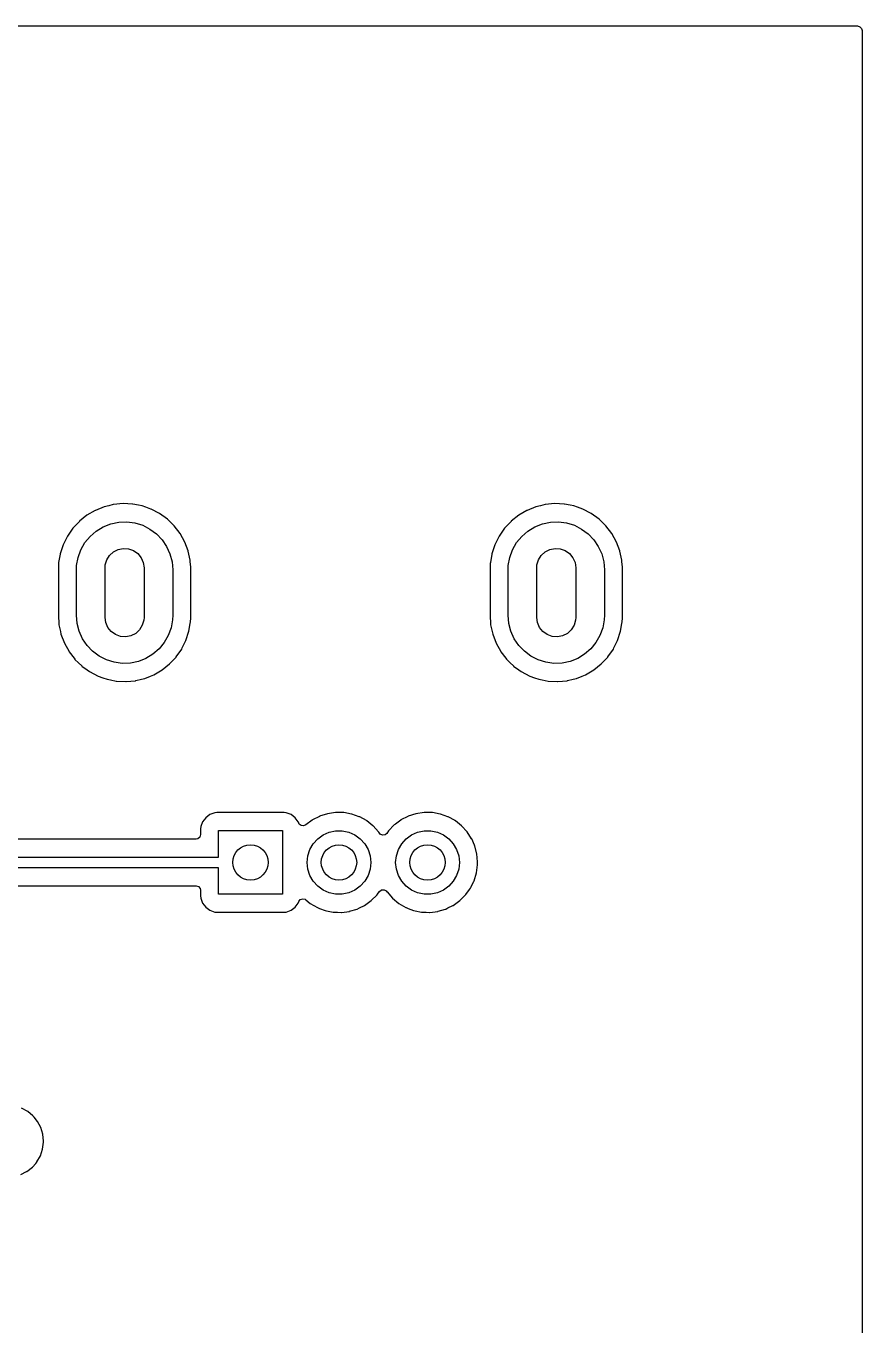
# Model space of a CAD drawing. Extents: x 87 to 209, y -135 to -60.
# Drawn here: x 185.18 to 208.79, y -96.76 to -60.05 of the extents above; entities that cross this region are included whole.
import ezdxf

# ---------------------------------------------------------------- set-up
doc = ezdxf.new("R2010")
doc.units = 0
doc.layers.add('BLACK', color=7, linetype='CONTINUOUS')

msp = doc.modelspace()

# ---------------------------------------------------------------- linework, layer by layer
at = {"layer": 'BLACK', "linetype": 'CONTINUOUS'}
for p, q in [((86.7405, -60.0513), (208.661, -60.0513)), ((208.661, -60.0513), (208.73, -60.0713)), ((208.73, -60.0713), (208.776, -60.125)), ((208.776, -60.125), (208.787, -60.1773)), ((208.787, -60.1773), (208.787, -135.108)), ((187.133, -73.7318), (186.899, -73.8688)), ((187.137, -73.7301), (187.133, -73.7318)), ((187.38, -73.6317), (187.137, -73.7301)), ((187.384, -73.63), (187.38, -73.6317)), ((187.38, -73.6317), (187.38, -73.6317)), ((187.513, -73.5984), (187.384, -73.63)), ((187.643, -73.5666), (187.513, -73.5984)), ((187.648, -73.5655), (187.643, -73.5666)), ((187.643, -73.5666), (187.643, -73.5666)), ((187.917, -73.5398), (187.648, -73.5655)), ((187.922, -73.54), (187.917, -73.5398)), ((188.184, -73.553), (187.922, -73.54)), ((187.922, -73.54), (187.922, -73.54)), ((188.188, -73.5533), (188.184, -73.553)), ((188.184, -73.553), (188.184, -73.553)), ((188.193, -73.5541), (188.188, -73.5533)), ((188.356, -73.5864), (188.193, -73.5541)), ((188.193, -73.5541), (188.193, -73.5541)), ((188.454, -73.6057), (188.356, -73.5864)), ((188.564, -73.6445), (188.454, -73.6057)), ((188.706, -73.6945), (188.564, -73.6445)), ((188.71, -73.696), (188.706, -73.6945)), ((188.706, -73.6945), (188.706, -73.6945)), ((188.95, -73.8223), (188.71, -73.696)), ((199.325, -73.7318), (199.091, -73.8688)), ((199.329, -73.7301), (199.325, -73.7318)), ((199.572, -73.6317), (199.329, -73.7301)), ((199.576, -73.63), (199.572, -73.6317)), ((199.572, -73.6317), (199.572, -73.6317)), ((199.705, -73.5984), (199.576, -73.63)), ((199.835, -73.5666), (199.705, -73.5984)), ((199.84, -73.5655), (199.835, -73.5666)), ((199.835, -73.5666), (199.835, -73.5666)), ((200.109, -73.5398), (199.84, -73.5655)), ((200.114, -73.54), (200.109, -73.5398)), ((200.376, -73.553), (200.114, -73.54)), ((200.114, -73.54), (200.114, -73.54)), ((200.38, -73.5533), (200.376, -73.553)), ((200.376, -73.553), (200.376, -73.553)), ((200.385, -73.5541), (200.38, -73.5533)), ((200.548, -73.5864), (200.385, -73.5541)), ((200.385, -73.5541), (200.385, -73.5541)), ((200.646, -73.6057), (200.548, -73.5864)), ((200.756, -73.6445), (200.646, -73.6057)), ((200.898, -73.6945), (200.756, -73.6445)), ((200.902, -73.696), (200.898, -73.6945)), ((200.898, -73.6945), (200.898, -73.6945)), ((201.142, -73.8223), (200.902, -73.696)), ((186.684, -74.0415), (186.559, -74.175)), ((186.687, -74.0382), (186.684, -74.0415)), ((186.899, -73.8688), (186.687, -74.0382)), ((187.355, -74.1946), (187.569, -74.1102)), ((187.569, -74.1102), (187.794, -74.0629)), ((187.794, -74.0629), (188.024, -74.0543)), ((188.024, -74.0543), (188.252, -74.0845)), ((188.252, -74.0845), (188.472, -74.1527)), ((188.472, -74.1527), (188.677, -74.2569)), ((189.169, -73.9818), (188.95, -73.8223)), ((189.363, -74.1714), (189.169, -73.9818)), ((198.876, -74.0415), (198.751, -74.175)), ((198.879, -74.0382), (198.876, -74.0415)), ((199.091, -73.8688), (198.879, -74.0382)), ((199.547, -74.1946), (199.761, -74.1102)), ((199.761, -74.1102), (199.986, -74.0629)), ((199.986, -74.0629), (200.216, -74.0543)), ((200.216, -74.0543), (200.444, -74.0845)), ((200.444, -74.0845), (200.664, -74.1527)), ((200.664, -74.1527), (200.869, -74.2569)), ((201.361, -73.9818), (201.142, -73.8223)), ((201.555, -74.1714), (201.361, -73.9818)), ((186.345, -74.4632), (186.263, -74.6283)), ((186.347, -74.4591), (186.345, -74.4632)), ((186.345, -74.4632), (186.345, -74.4632)), ((186.502, -74.2363), (186.347, -74.4591)), ((186.559, -74.175), (186.502, -74.2363)), ((186.839, -74.6425), (186.985, -74.4647)), ((186.985, -74.4647), (187.159, -74.3139)), ((187.159, -74.3139), (187.355, -74.1946)), ((188.677, -74.2569), (188.861, -74.3942)), ((188.861, -74.3942), (189.02, -74.5606)), ((189.528, -74.3869), (189.363, -74.1714)), ((189.659, -74.624), (189.528, -74.3869)), ((198.537, -74.4632), (198.455, -74.6283)), ((198.539, -74.4591), (198.537, -74.4632)), ((198.537, -74.4632), (198.537, -74.4632)), ((198.694, -74.2363), (198.539, -74.4591)), ((198.751, -74.175), (198.694, -74.2363)), ((199.031, -74.6425), (199.177, -74.4647)), ((199.177, -74.4647), (199.351, -74.3139)), ((199.351, -74.3139), (199.547, -74.1946)), ((200.869, -74.2569), (201.053, -74.3942)), ((201.053, -74.3942), (201.212, -74.5606)), ((201.72, -74.3869), (201.555, -74.1714)), ((201.851, -74.624), (201.72, -74.3869)), ((186.227, -74.7019), (186.142, -74.9596)), ((186.263, -74.6283), (186.227, -74.7019)), ((186.647, -75.0585), (186.725, -74.8423)), ((186.725, -74.8423), (186.839, -74.6425)), ((187.646, -74.9012), (187.779, -74.8334)), ((187.779, -74.8334), (187.925, -74.8039)), ((187.925, -74.8039), (188.074, -74.8148)), ((188.074, -74.8148), (188.215, -74.8654)), ((188.215, -74.8654), (188.337, -74.9519)), ((189.02, -74.5606), (189.148, -74.7514)), ((189.148, -74.7514), (189.243, -74.9611)), ((189.755, -74.8776), (189.659, -74.624)), ((189.756, -74.882), (189.755, -74.8776)), ((189.813, -75.1379), (189.756, -74.882)), ((189.756, -74.882), (189.756, -74.882)), ((198.419, -74.7019), (198.334, -74.9596)), ((198.455, -74.6283), (198.419, -74.7019)), ((198.839, -75.0585), (198.917, -74.8423)), ((198.917, -74.8423), (199.031, -74.6425)), ((199.838, -74.9012), (199.971, -74.8334)), ((199.971, -74.8334), (200.117, -74.8039)), ((200.117, -74.8039), (200.266, -74.8148)), ((200.266, -74.8148), (200.407, -74.8654)), ((200.407, -74.8654), (200.529, -74.9519)), ((201.212, -74.5606), (201.34, -74.7514)), ((201.34, -74.7514), (201.435, -74.9611)), ((201.947, -74.8776), (201.851, -74.624)), ((201.948, -74.882), (201.947, -74.8776)), ((202.005, -75.1379), (201.948, -74.882)), ((201.948, -74.882), (201.948, -74.882)), ((186.096, -75.2267), (186.091, -75.3124)), ((186.099, -75.2066), (186.096, -75.2267)), ((186.141, -74.9641), (186.099, -75.2066)), ((186.142, -74.9596), (186.141, -74.9641)), ((186.141, -74.9641), (186.141, -74.9641)), ((186.606, -75.2848), (186.647, -75.0585)), ((187.416, -75.2725), (187.458, -75.1291)), ((187.458, -75.1291), (187.536, -75.0022)), ((187.536, -75.0022), (187.646, -74.9012)), ((188.337, -74.9519), (188.43, -75.0679)), ((188.43, -75.0679), (188.49, -75.2049)), ((188.49, -75.2049), (188.51, -75.3528)), ((189.243, -74.9611), (189.301, -75.1837)), ((189.301, -75.1837), (189.32, -75.4128)), ((189.814, -75.1423), (189.813, -75.1379)), ((189.816, -75.175), (189.814, -75.1423)), ((189.828, -75.3377), (189.816, -75.175)), ((198.288, -75.2267), (198.284, -75.3124)), ((198.291, -75.2066), (198.288, -75.2267)), ((198.333, -74.9641), (198.291, -75.2066)), ((198.334, -74.9596), (198.333, -74.9641)), ((198.333, -74.9641), (198.333, -74.9641)), ((198.798, -75.2848), (198.839, -75.0585)), ((199.608, -75.2725), (199.65, -75.1291)), ((199.65, -75.1291), (199.728, -75.0022)), ((199.728, -75.0022), (199.838, -74.9012)), ((200.529, -74.9519), (200.622, -75.0679)), ((200.622, -75.0679), (200.682, -75.2049)), ((200.682, -75.2049), (200.702, -75.3528)), ((201.435, -74.9611), (201.493, -75.1837)), ((201.493, -75.1837), (201.512, -75.4128)), ((202.006, -75.1423), (202.005, -75.1379)), ((202.008, -75.175), (202.006, -75.1423)), ((202.02, -75.3377), (202.008, -75.175)), ((186.091, -75.3124), (186.091, -76.7617)), ((186.6, -75.4128), (186.606, -75.2848)), ((186.6, -76.6928), (186.6, -75.4128)), ((187.41, -75.3528), (187.416, -75.2725)), ((187.41, -76.7528), (187.41, -75.3528)), ((188.51, -75.3528), (188.51, -76.7528)), ((189.32, -75.4128), (189.32, -76.6928)), ((189.828, -75.3439), (189.828, -75.3377)), ((189.828, -76.7932), (189.828, -75.3439)), ((198.284, -75.3124), (198.284, -76.7617)), ((198.792, -75.4128), (198.798, -75.2848)), ((198.792, -76.6928), (198.792, -75.4128)), ((199.602, -75.3528), (199.608, -75.2725)), ((199.602, -76.7528), (199.602, -75.3528)), ((200.702, -75.3528), (200.702, -76.7528)), ((201.512, -75.4128), (201.512, -76.6928)), ((202.02, -75.3439), (202.02, -75.3377)), ((202.02, -76.7932), (202.02, -75.3439)), ((186.619, -76.9219), (186.6, -76.6928)), ((189.32, -76.6928), (189.314, -76.8208)), ((198.811, -76.9219), (198.792, -76.6928)), ((201.512, -76.6928), (201.506, -76.8208)), ((186.091, -76.7617), (186.092, -76.764)), ((186.092, -76.764), (186.1, -76.8723)), ((186.092, -76.764), (186.092, -76.764)), ((186.1, -76.8723), (186.106, -76.9633)), ((186.106, -76.9633), (186.107, -76.9677)), ((186.107, -76.9677), (186.107, -76.9677)), ((186.107, -76.9677), (186.149, -77.1554)), ((186.677, -77.1445), (186.619, -76.9219)), ((187.43, -76.9007), (187.41, -76.7528)), ((187.49, -77.0377), (187.43, -76.9007)), ((187.583, -77.1537), (187.49, -77.0377)), ((188.462, -76.9765), (188.384, -77.1034)), ((188.504, -76.8331), (188.462, -76.9765)), ((188.51, -76.7528), (188.504, -76.8331)), ((189.273, -77.0471), (189.195, -77.2633)), ((189.314, -76.8208), (189.273, -77.0471)), ((189.778, -77.146), (189.815, -76.9293)), ((189.815, -76.9293), (189.824, -76.8827)), ((189.824, -76.8789), (189.825, -76.8626)), ((189.824, -76.8826), (189.824, -76.8789)), ((189.824, -76.8827), (189.824, -76.8826)), ((189.825, -76.8626), (189.828, -76.7948)), ((189.828, -76.7948), (189.828, -76.7932)), ((189.828, -76.7948), (189.828, -76.7948)), ((198.284, -76.7617), (198.284, -76.764)), ((198.284, -76.764), (198.292, -76.8723)), ((198.284, -76.764), (198.284, -76.764)), ((198.292, -76.8723), (198.298, -76.9633)), ((198.298, -76.9633), (198.299, -76.9677)), ((198.299, -76.9677), (198.299, -76.9677)), ((198.299, -76.9677), (198.341, -77.1554)), ((198.869, -77.1445), (198.811, -76.9219)), ((199.622, -76.9007), (199.602, -76.7528)), ((199.682, -77.0377), (199.622, -76.9007)), ((199.775, -77.1537), (199.682, -77.0377)), ((200.654, -76.9765), (200.576, -77.1034)), ((200.696, -76.8331), (200.654, -76.9765)), ((200.702, -76.7528), (200.696, -76.8331)), ((201.465, -77.0471), (201.387, -77.2633)), ((201.506, -76.8208), (201.465, -77.0471)), ((201.97, -77.146), (202.007, -76.9293)), ((202.007, -76.9293), (202.016, -76.8827)), ((202.016, -76.8789), (202.017, -76.8626)), ((202.016, -76.8826), (202.016, -76.8789)), ((202.016, -76.8827), (202.016, -76.8826)), ((202.017, -76.8626), (202.02, -76.7948)), ((202.02, -76.7948), (202.02, -76.7932)), ((202.02, -76.7948), (202.02, -76.7948)), ((186.149, -77.1554), (186.165, -77.228)), ((186.165, -77.228), (186.261, -77.4816)), ((186.772, -77.3542), (186.677, -77.1445)), ((186.9, -77.545), (186.772, -77.3542)), ((187.705, -77.2402), (187.583, -77.1537)), ((187.846, -77.2908), (187.705, -77.2402)), ((187.995, -77.3017), (187.846, -77.2908)), ((188.141, -77.2722), (187.995, -77.3017)), ((188.274, -77.2044), (188.141, -77.2722)), ((188.384, -77.1034), (188.274, -77.2044)), ((189.081, -77.4631), (188.935, -77.6409)), ((189.195, -77.2633), (189.081, -77.4631)), ((189.588, -77.6163), (189.691, -77.4078)), ((189.691, -77.4078), (189.693, -77.4037)), ((189.691, -77.4078), (189.691, -77.4078)), ((189.693, -77.4037), (189.778, -77.146)), ((198.341, -77.1554), (198.357, -77.228)), ((198.357, -77.228), (198.453, -77.4816)), ((198.964, -77.3542), (198.869, -77.1445)), ((199.092, -77.545), (198.964, -77.3542)), ((199.897, -77.2402), (199.775, -77.1537)), ((200.038, -77.2908), (199.897, -77.2402)), ((200.187, -77.3017), (200.038, -77.2908)), ((200.333, -77.2722), (200.187, -77.3017)), ((200.466, -77.2044), (200.333, -77.2722)), ((200.576, -77.1034), (200.466, -77.2044)), ((201.273, -77.4631), (201.127, -77.6409)), ((201.387, -77.2633), (201.273, -77.4631)), ((201.78, -77.6163), (201.883, -77.4078)), ((201.883, -77.4078), (201.885, -77.4037)), ((201.883, -77.4078), (201.883, -77.4078)), ((201.885, -77.4037), (201.97, -77.146)), ((186.261, -77.4816), (186.392, -77.7187)), ((186.392, -77.7187), (186.395, -77.7223)), ((186.395, -77.7223), (186.537, -77.9088)), ((187.059, -77.7114), (186.9, -77.545)), ((187.243, -77.8487), (187.059, -77.7114)), ((188.761, -77.7917), (188.565, -77.911)), ((188.935, -77.6409), (188.761, -77.7917)), ((189.418, -77.8693), (189.573, -77.6465)), ((189.573, -77.6465), (189.588, -77.6163)), ((198.453, -77.4816), (198.584, -77.7187)), ((198.584, -77.7187), (198.587, -77.7223)), ((198.587, -77.7223), (198.729, -77.9088)), ((199.251, -77.7114), (199.092, -77.545)), ((199.435, -77.8487), (199.251, -77.7114)), ((200.953, -77.7917), (200.757, -77.911)), ((201.127, -77.6409), (200.953, -77.7917)), ((201.61, -77.8693), (201.765, -77.6465)), ((201.765, -77.6465), (201.78, -77.6163)), ((186.537, -77.9088), (186.557, -77.9342)), ((186.557, -77.9342), (186.56, -77.9374)), ((186.56, -77.9374), (186.56, -77.9374)), ((186.56, -77.9374), (186.657, -78.0324)), ((186.657, -78.0324), (186.751, -78.1238)), ((186.751, -78.1238), (186.754, -78.1265)), ((186.754, -78.1265), (186.754, -78.1265)), ((186.754, -78.1265), (186.906, -78.2368)), ((187.448, -77.9529), (187.243, -77.8487)), ((187.668, -78.0211), (187.448, -77.9529)), ((187.896, -78.0513), (187.668, -78.0211)), ((188.126, -78.0427), (187.896, -78.0513)), ((188.351, -77.9954), (188.126, -78.0427)), ((188.565, -77.911), (188.351, -77.9954)), ((189.021, -78.2368), (189.233, -78.0674)), ((189.233, -78.0674), (189.333, -77.96)), ((189.333, -77.96), (189.415, -77.8726)), ((189.415, -77.8726), (189.418, -77.8693)), ((189.415, -77.8726), (189.415, -77.8726)), ((198.729, -77.9088), (198.749, -77.9342)), ((198.749, -77.9342), (198.752, -77.9374)), ((198.752, -77.9374), (198.752, -77.9374)), ((198.752, -77.9374), (198.849, -78.0324)), ((198.849, -78.0324), (198.943, -78.1238)), ((198.943, -78.1238), (198.946, -78.1265)), ((198.946, -78.1265), (198.946, -78.1265)), ((198.946, -78.1265), (199.098, -78.2368)), ((199.64, -77.9529), (199.435, -77.8487)), ((199.86, -78.0211), (199.64, -77.9529)), ((200.088, -78.0513), (199.86, -78.0211)), ((200.318, -78.0427), (200.088, -78.0513)), ((200.543, -77.9954), (200.318, -78.0427)), ((200.757, -77.911), (200.543, -77.9954)), ((201.213, -78.2368), (201.425, -78.0674)), ((201.425, -78.0674), (201.525, -77.96)), ((201.525, -77.96), (201.607, -77.8726)), ((201.607, -77.8726), (201.61, -77.8693)), ((201.607, -77.8726), (201.607, -77.8726)), ((186.906, -78.2368), (186.97, -78.2833)), ((186.97, -78.2833), (187.21, -78.4096)), ((187.21, -78.4096), (187.214, -78.4111)), ((187.214, -78.4111), (187.214, -78.4111)), ((187.214, -78.4111), (187.347, -78.458)), ((187.347, -78.458), (187.466, -78.4999)), ((187.466, -78.4999), (187.564, -78.5192)), ((187.564, -78.5192), (187.727, -78.5515)), ((187.727, -78.5515), (187.727, -78.5515)), ((187.727, -78.5515), (187.732, -78.5523)), ((187.732, -78.5523), (187.736, -78.5526)), ((187.736, -78.5526), (187.736, -78.5526)), ((187.736, -78.5526), (187.998, -78.5656)), ((187.998, -78.5656), (187.998, -78.5656)), ((187.998, -78.5656), (188.003, -78.5658)), ((188.003, -78.5658), (188.272, -78.5401)), ((188.272, -78.5401), (188.277, -78.539)), ((188.277, -78.539), (188.437, -78.4999)), ((188.277, -78.539), (188.277, -78.539)), ((188.437, -78.4999), (188.536, -78.4756)), ((188.536, -78.4756), (188.695, -78.4111)), ((188.695, -78.4111), (188.783, -78.3755)), ((188.783, -78.3755), (188.787, -78.3738)), ((188.783, -78.3755), (188.783, -78.3755)), ((188.787, -78.3738), (189.021, -78.2368)), ((199.098, -78.2368), (199.162, -78.2833)), ((199.162, -78.2833), (199.402, -78.4096)), ((199.402, -78.4096), (199.406, -78.4111)), ((199.406, -78.4111), (199.406, -78.4111)), ((199.406, -78.4111), (199.539, -78.458)), ((199.539, -78.458), (199.658, -78.4999)), ((199.658, -78.4999), (199.756, -78.5192)), ((199.756, -78.5192), (199.919, -78.5515)), ((199.919, -78.5515), (199.919, -78.5515)), ((199.919, -78.5515), (199.924, -78.5523)), ((199.924, -78.5523), (199.928, -78.5526)), ((199.928, -78.5526), (199.928, -78.5526)), ((199.928, -78.5526), (200.19, -78.5656)), ((200.19, -78.5656), (200.19, -78.5656)), ((200.19, -78.5656), (200.195, -78.5658)), ((200.195, -78.5658), (200.464, -78.5401)), ((200.464, -78.5401), (200.469, -78.539)), ((200.469, -78.539), (200.629, -78.4999)), ((200.469, -78.539), (200.469, -78.539)), ((200.629, -78.4999), (200.728, -78.4756)), ((200.728, -78.4756), (200.887, -78.4111)), ((200.887, -78.4111), (200.975, -78.3755)), ((200.975, -78.3755), (200.979, -78.3738)), ((200.975, -78.3755), (200.975, -78.3755)), ((200.979, -78.3738), (201.213, -78.2368)), ((190.165, -82.5261), (190.114, -82.6625)), ((190.253, -82.4095), (190.165, -82.5261)), ((190.369, -82.3222), (190.253, -82.4095)), ((190.506, -82.2711), (190.369, -82.3222)), ((190.568, -82.2643), (190.506, -82.2711)), ((192.464, -82.2643), (190.568, -82.2643)), ((192.526, -82.2711), (192.464, -82.2643)), ((192.663, -82.3222), (192.526, -82.2711)), ((192.779, -82.4095), (192.663, -82.3222)), ((192.867, -82.5261), (192.779, -82.4095)), ((192.87, -82.5345), (192.867, -82.5261)), ((192.88, -82.5627), (192.87, -82.5345)), ((192.87, -82.5345), (192.87, -82.5345)), ((192.893, -82.5878), (192.88, -82.5627)), ((192.947, -82.6337), (192.893, -82.5878)), ((193.259, -82.48), (193.078, -82.6159)), ((193.263, -82.4769), (193.259, -82.48)), ((193.259, -82.48), (193.259, -82.48)), ((193.267, -82.4745), (193.263, -82.4769)), ((193.464, -82.3723), (193.267, -82.4745)), ((193.468, -82.3699), (193.464, -82.3723)), ((193.464, -82.3723), (193.464, -82.3723)), ((193.688, -82.298), (193.468, -82.3699)), ((193.917, -82.2629), (193.688, -82.298)), ((193.923, -82.263), (193.917, -82.2629)), ((194.076, -82.2649), (193.923, -82.263)), ((193.923, -82.263), (193.923, -82.263)), ((194.149, -82.2657), (194.076, -82.2649)), ((194.154, -82.2666), (194.149, -82.2657)), ((194.154, -82.2667), (194.154, -82.2666)), ((194.372, -82.3055), (194.154, -82.2667)), ((194.377, -82.3064), (194.372, -82.3055)), ((194.372, -82.3055), (194.372, -82.3055)), ((194.382, -82.3081), (194.377, -82.3064)), ((194.59, -82.382), (194.382, -82.3081)), ((194.382, -82.3081), (194.382, -82.3081)), ((194.595, -82.3837), (194.59, -82.382)), ((194.59, -82.382), (194.59, -82.382)), ((194.6, -82.3862), (194.595, -82.3837)), ((194.794, -82.4931), (194.6, -82.3862)), ((194.6, -82.3862), (194.6, -82.3862)), ((194.798, -82.4956), (194.794, -82.4931)), ((194.794, -82.4931), (194.794, -82.4931)), ((194.802, -82.4988), (194.798, -82.4956)), ((194.976, -82.636), (194.802, -82.4988)), ((194.802, -82.4988), (194.802, -82.4988)), ((195.615, -82.5878), (195.578, -82.6159)), ((195.759, -82.48), (195.615, -82.5878)), ((195.763, -82.4769), (195.759, -82.48)), ((195.759, -82.48), (195.759, -82.48)), ((195.767, -82.4745), (195.763, -82.4769)), ((195.964, -82.3723), (195.767, -82.4745)), ((195.968, -82.3699), (195.964, -82.3723)), ((195.964, -82.3723), (195.964, -82.3723)), ((196.188, -82.298), (195.968, -82.3699)), ((196.417, -82.2629), (196.188, -82.298)), ((196.423, -82.263), (196.417, -82.2629)), ((196.576, -82.2649), (196.423, -82.263)), ((196.423, -82.263), (196.423, -82.263)), ((196.649, -82.2657), (196.576, -82.2649)), ((196.654, -82.2666), (196.649, -82.2657)), ((196.654, -82.2667), (196.654, -82.2666)), ((196.872, -82.3055), (196.654, -82.2667)), ((196.877, -82.3064), (196.872, -82.3055)), ((196.872, -82.3055), (196.872, -82.3055)), ((196.882, -82.3081), (196.877, -82.3064)), ((197.09, -82.382), (196.882, -82.3081)), ((196.882, -82.3081), (196.882, -82.3081)), ((197.095, -82.3837), (197.09, -82.382)), ((197.09, -82.382), (197.09, -82.382)), ((197.1, -82.3862), (197.095, -82.3837)), ((197.294, -82.4931), (197.1, -82.3862)), ((197.1, -82.3862), (197.1, -82.3862)), ((197.298, -82.4956), (197.294, -82.4931)), ((197.294, -82.4931), (197.294, -82.4931)), ((197.302, -82.4988), (197.298, -82.4956)), ((197.476, -82.636), (197.302, -82.4988)), ((197.302, -82.4988), (197.302, -82.4988)), ((190.087, -82.9564), (190.034, -83.0029)), ((190.107, -82.8883), (190.087, -82.9564)), ((190.114, -82.6625), (190.107, -82.7247)), ((190.107, -82.7247), (190.107, -82.8883)), ((190.616, -83.5228), (190.616, -82.7728)), ((190.616, -82.7728), (192.416, -82.7728)), ((192.416, -82.7728), (192.416, -84.5728)), ((193.018, -82.6429), (192.947, -82.6337)), ((193.077, -82.615), (193.018, -82.6429)), ((193.078, -82.6159), (193.077, -82.615)), ((193.414, -83.004), (193.566, -82.8934)), ((193.566, -82.8934), (193.738, -82.8168)), ((193.738, -82.8168), (193.922, -82.7777)), ((193.922, -82.7777), (194.11, -82.7777)), ((194.11, -82.7777), (194.294, -82.8168)), ((194.294, -82.8168), (194.466, -82.8934)), ((194.466, -82.8934), (194.618, -83.004)), ((194.98, -82.6392), (194.976, -82.636)), ((194.976, -82.636), (194.976, -82.636)), ((195.136, -82.8105), (194.98, -82.6392)), ((195.139, -82.8148), (195.136, -82.8105)), ((195.161, -82.8494), (195.139, -82.8148)), ((195.139, -82.8148), (195.139, -82.8148)), ((195.182, -82.8739), (195.161, -82.8494)), ((195.245, -82.9051), (195.182, -82.8739)), ((195.316, -82.897), (195.245, -82.9051)), ((195.371, -82.852), (195.316, -82.897)), ((195.418, -82.7834), (195.371, -82.852)), ((195.578, -82.6159), (195.418, -82.7834)), ((195.914, -83.004), (196.066, -82.8934)), ((196.066, -82.8934), (196.238, -82.8168)), ((196.238, -82.8168), (196.422, -82.7777)), ((196.422, -82.7777), (196.61, -82.7777)), ((196.61, -82.7777), (196.794, -82.8168)), ((196.794, -82.8168), (196.966, -82.8934)), ((196.966, -82.8934), (197.118, -83.004)), ((197.48, -82.6392), (197.476, -82.636)), ((197.476, -82.636), (197.476, -82.636)), ((197.636, -82.8105), (197.48, -82.6392)), ((197.762, -83.0049), (197.636, -82.8105)), ((189.981, -83.0143), (163.607, -83.0143)), ((190.034, -83.0029), (189.981, -83.0143)), ((193.136, -83.4857), (193.194, -83.3067)), ((193.194, -83.3067), (193.288, -83.1438)), ((193.288, -83.1438), (193.414, -83.004)), ((194.618, -83.004), (194.744, -83.1438)), ((194.744, -83.1438), (194.838, -83.3067)), ((194.838, -83.3067), (194.896, -83.4857)), ((195.636, -83.4857), (195.694, -83.3067)), ((195.694, -83.3067), (195.788, -83.1438)), ((195.788, -83.1438), (195.914, -83.004)), ((197.118, -83.004), (197.244, -83.1438)), ((197.244, -83.1438), (197.338, -83.3067)), ((197.338, -83.3067), (197.396, -83.4857)), ((197.764, -83.0097), (197.762, -83.0049)), ((197.841, -83.1875), (197.764, -83.0097)), ((197.764, -83.0097), (197.764, -83.0097)), ((197.854, -83.2173), (197.841, -83.1875)), ((197.855, -83.2223), (197.854, -83.2173)), ((197.861, -83.2441), (197.855, -83.2223)), ((197.855, -83.2223), (197.855, -83.2223)), ((197.91, -83.442), (197.861, -83.2441)), ((163.525, -83.5228), (190.616, -83.5228)), ((193.116, -83.6728), (193.136, -83.4857)), ((193.136, -83.8599), (193.116, -83.6728)), ((194.896, -83.4857), (194.916, -83.6728)), ((194.916, -83.6728), (194.896, -83.8599)), ((195.616, -83.6728), (195.636, -83.4857)), ((195.636, -83.8599), (195.616, -83.6728)), ((197.396, -83.4857), (197.416, -83.6728)), ((197.416, -83.6728), (197.396, -83.8599)), ((197.911, -83.4471), (197.91, -83.442)), ((197.917, -83.5223), (197.911, -83.4471)), ((197.911, -83.4471), (197.911, -83.4471)), ((197.929, -83.6728), (197.917, -83.5223)), ((197.928, -83.7385), (197.929, -83.6762)), ((197.929, -83.6762), (197.929, -83.6728)), ((197.929, -83.6762), (197.929, -83.6762)), ((190.616, -83.8228), (163.62, -83.8228)), ((190.616, -84.5728), (190.616, -83.8228)), ((193.194, -84.0389), (193.136, -83.8599)), ((193.288, -84.2018), (193.194, -84.0389)), ((194.838, -84.0389), (194.744, -84.2018)), ((194.896, -83.8599), (194.838, -84.0389)), ((195.694, -84.0389), (195.636, -83.8599)), ((195.788, -84.2018), (195.694, -84.0389)), ((197.338, -84.0389), (197.244, -84.2018)), ((197.396, -83.8599), (197.338, -84.0389)), ((197.83, -84.1931), (197.897, -83.9715)), ((197.897, -83.9715), (197.928, -83.7418)), ((197.928, -83.7418), (197.928, -83.7385)), ((164.223, -84.3313), (189.981, -84.3313)), ((189.981, -84.3313), (190.05, -84.3513)), ((190.05, -84.3513), (190.096, -84.405)), ((190.096, -84.405), (190.107, -84.4573)), ((193.414, -84.3416), (193.288, -84.2018)), ((193.566, -84.4522), (193.414, -84.3416)), ((194.618, -84.3416), (194.466, -84.4522)), ((194.744, -84.2018), (194.618, -84.3416)), ((195.914, -84.3416), (195.788, -84.2018)), ((196.066, -84.4522), (195.914, -84.3416)), ((197.118, -84.3416), (196.966, -84.4522)), ((197.244, -84.2018), (197.118, -84.3416)), ((197.597, -84.5822), (197.703, -84.4347)), ((197.703, -84.4347), (197.727, -84.4007)), ((197.727, -84.4007), (197.748, -84.3592)), ((197.748, -84.3592), (197.828, -84.1977)), ((197.828, -84.1977), (197.83, -84.1931)), ((197.828, -84.1977), (197.828, -84.1977)), ((190.107, -84.4573), (190.107, -84.6209)), ((190.107, -84.6209), (190.114, -84.6831)), ((190.114, -84.6831), (190.165, -84.8195)), ((192.416, -84.5728), (190.616, -84.5728)), ((192.867, -84.8195), (192.882, -84.7793)), ((192.882, -84.7793), (192.924, -84.7225)), ((192.924, -84.7225), (192.991, -84.6978)), ((192.991, -84.6978), (193.06, -84.713)), ((193.06, -84.713), (193.08, -84.7266)), ((193.08, -84.7266), (193.205, -84.8305)), ((193.738, -84.5288), (193.566, -84.4522)), ((193.922, -84.5679), (193.738, -84.5288)), ((194.11, -84.5679), (193.922, -84.5679)), ((194.294, -84.5288), (194.11, -84.5679)), ((194.466, -84.4522), (194.294, -84.5288)), ((194.74, -84.8868), (194.928, -84.7523)), ((194.928, -84.7523), (195.092, -84.5888)), ((195.092, -84.5888), (195.097, -84.5822)), ((195.097, -84.5822), (195.161, -84.4927)), ((195.161, -84.4927), (195.217, -84.449)), ((195.217, -84.449), (195.288, -84.4426)), ((195.288, -84.4426), (195.351, -84.4754)), ((195.351, -84.4754), (195.371, -84.5004)), ((195.371, -84.5004), (195.373, -84.5031)), ((195.373, -84.5031), (195.373, -84.5031)), ((195.373, -84.5031), (195.376, -84.5075)), ((195.376, -84.5075), (195.527, -84.6826)), ((195.527, -84.6826), (195.705, -84.8305)), ((196.238, -84.5288), (196.066, -84.4522)), ((196.422, -84.5679), (196.238, -84.5288)), ((196.61, -84.5679), (196.422, -84.5679)), ((196.794, -84.5288), (196.61, -84.5679)), ((196.966, -84.4522), (196.794, -84.5288)), ((197.24, -84.8868), (197.428, -84.7523)), ((197.428, -84.7523), (197.592, -84.5888)), ((197.592, -84.5888), (197.597, -84.5822)), ((190.165, -84.8195), (190.253, -84.9361)), ((190.253, -84.9361), (190.369, -85.0234)), ((190.369, -85.0234), (190.506, -85.0745)), ((190.506, -85.0745), (190.568, -85.0813)), ((190.568, -85.0813), (192.464, -85.0813)), ((192.464, -85.0813), (192.526, -85.0745)), ((192.526, -85.0745), (192.663, -85.0234)), ((192.663, -85.0234), (192.779, -84.9361)), ((192.779, -84.9361), (192.867, -84.8195)), ((193.205, -84.8305), (193.405, -84.9474)), ((193.405, -84.9474), (193.41, -84.9492)), ((193.41, -84.9492), (193.41, -84.9492)), ((193.41, -84.9492), (193.466, -84.9704)), ((193.466, -84.9704), (193.622, -85.03)), ((193.622, -85.03), (193.627, -85.031)), ((193.627, -85.031), (193.627, -85.031)), ((193.627, -85.031), (193.667, -85.0392)), ((193.667, -85.0392), (193.849, -85.0762)), ((193.849, -85.0762), (193.978, -85.0809)), ((193.978, -85.0809), (194.075, -85.0845)), ((194.075, -85.0845), (194.075, -85.0845)), ((194.075, -85.0845), (194.08, -85.0847)), ((194.08, -85.0847), (194.085, -85.084)), ((194.085, -85.084), (194.159, -85.0745)), ((194.085, -85.084), (194.085, -85.084)), ((194.159, -85.0745), (194.31, -85.0552)), ((194.31, -85.0552), (194.315, -85.0538)), ((194.315, -85.0538), (194.527, -84.9902)), ((194.315, -85.0538), (194.315, -85.0538)), ((194.527, -84.9902), (194.532, -84.9887)), ((194.532, -84.9887), (194.592, -84.9589)), ((194.592, -84.9589), (194.735, -84.8891)), ((194.735, -84.8891), (194.74, -84.8868)), ((194.735, -84.8891), (194.735, -84.8891)), ((195.705, -84.8305), (195.905, -84.9474)), ((195.905, -84.9474), (195.91, -84.9492)), ((195.91, -84.9492), (195.91, -84.9492)), ((195.91, -84.9492), (195.966, -84.9704)), ((195.966, -84.9704), (196.122, -85.03)), ((196.122, -85.03), (196.127, -85.031)), ((196.127, -85.031), (196.127, -85.031)), ((196.127, -85.031), (196.167, -85.0392)), ((196.167, -85.0392), (196.349, -85.0762)), ((196.349, -85.0762), (196.478, -85.0809)), ((196.478, -85.0809), (196.575, -85.0845)), ((196.575, -85.0845), (196.575, -85.0845)), ((196.575, -85.0845), (196.58, -85.0847)), ((196.58, -85.0847), (196.585, -85.084)), ((196.585, -85.084), (196.659, -85.0745)), ((196.585, -85.084), (196.585, -85.084)), ((196.659, -85.0745), (196.81, -85.0552)), ((196.81, -85.0552), (196.815, -85.0538)), ((196.815, -85.0538), (197.027, -84.9902)), ((196.815, -85.0538), (196.815, -85.0538)), ((197.027, -84.9902), (197.032, -84.9887)), ((197.032, -84.9887), (197.092, -84.9589)), ((197.092, -84.9589), (197.235, -84.8891)), ((197.235, -84.8891), (197.24, -84.8868)), ((197.235, -84.8891), (197.235, -84.8891)), ((185.225, -90.7067), (185.051, -90.6126)), ((185.229, -90.7106), (185.225, -90.7067)), ((185.372, -90.8288), (185.229, -90.7106)), ((185.229, -90.7106), (185.229, -90.7106)), ((185.377, -90.8327), (185.372, -90.8288)), ((185.381, -90.8375), (185.377, -90.8327)), ((185.405, -90.8665), (185.381, -90.8375)), ((185.381, -90.8375), (185.381, -90.8375)), ((185.502, -90.986), (185.405, -90.8665)), ((185.595, -91.1606), (185.502, -90.986)), ((185.652, -91.35), (185.595, -91.1606)), ((185.671, -91.5468), (185.652, -91.35)), ((185.584, -91.959), (185.646, -91.7713)), ((185.646, -91.7713), (185.671, -91.5751)), ((185.671, -91.5751), (185.671, -91.5468)), ((185.45, -92.1722), (185.482, -92.1356)), ((185.482, -92.1356), (185.486, -92.1309)), ((185.482, -92.1356), (185.482, -92.1356)), ((185.486, -92.1309), (185.584, -91.959)), ((185.03, -92.4888), (185.195, -92.4052)), ((185.195, -92.4052), (185.201, -92.4024)), ((185.195, -92.4052), (185.195, -92.4052)), ((185.201, -92.4024), (185.357, -92.2807)), ((185.357, -92.2807), (185.45, -92.1722))]:
    msp.add_line(p, q, dxfattribs=at)
at = {"layer": 'BLACK'}
for centre in [(191.516, -83.6728), (194.016, -83.6728), (196.516, -83.6728)]:
    msp.add_circle(centre, 0.5, dxfattribs=at)

doc.saveas('drawing.dxf')
